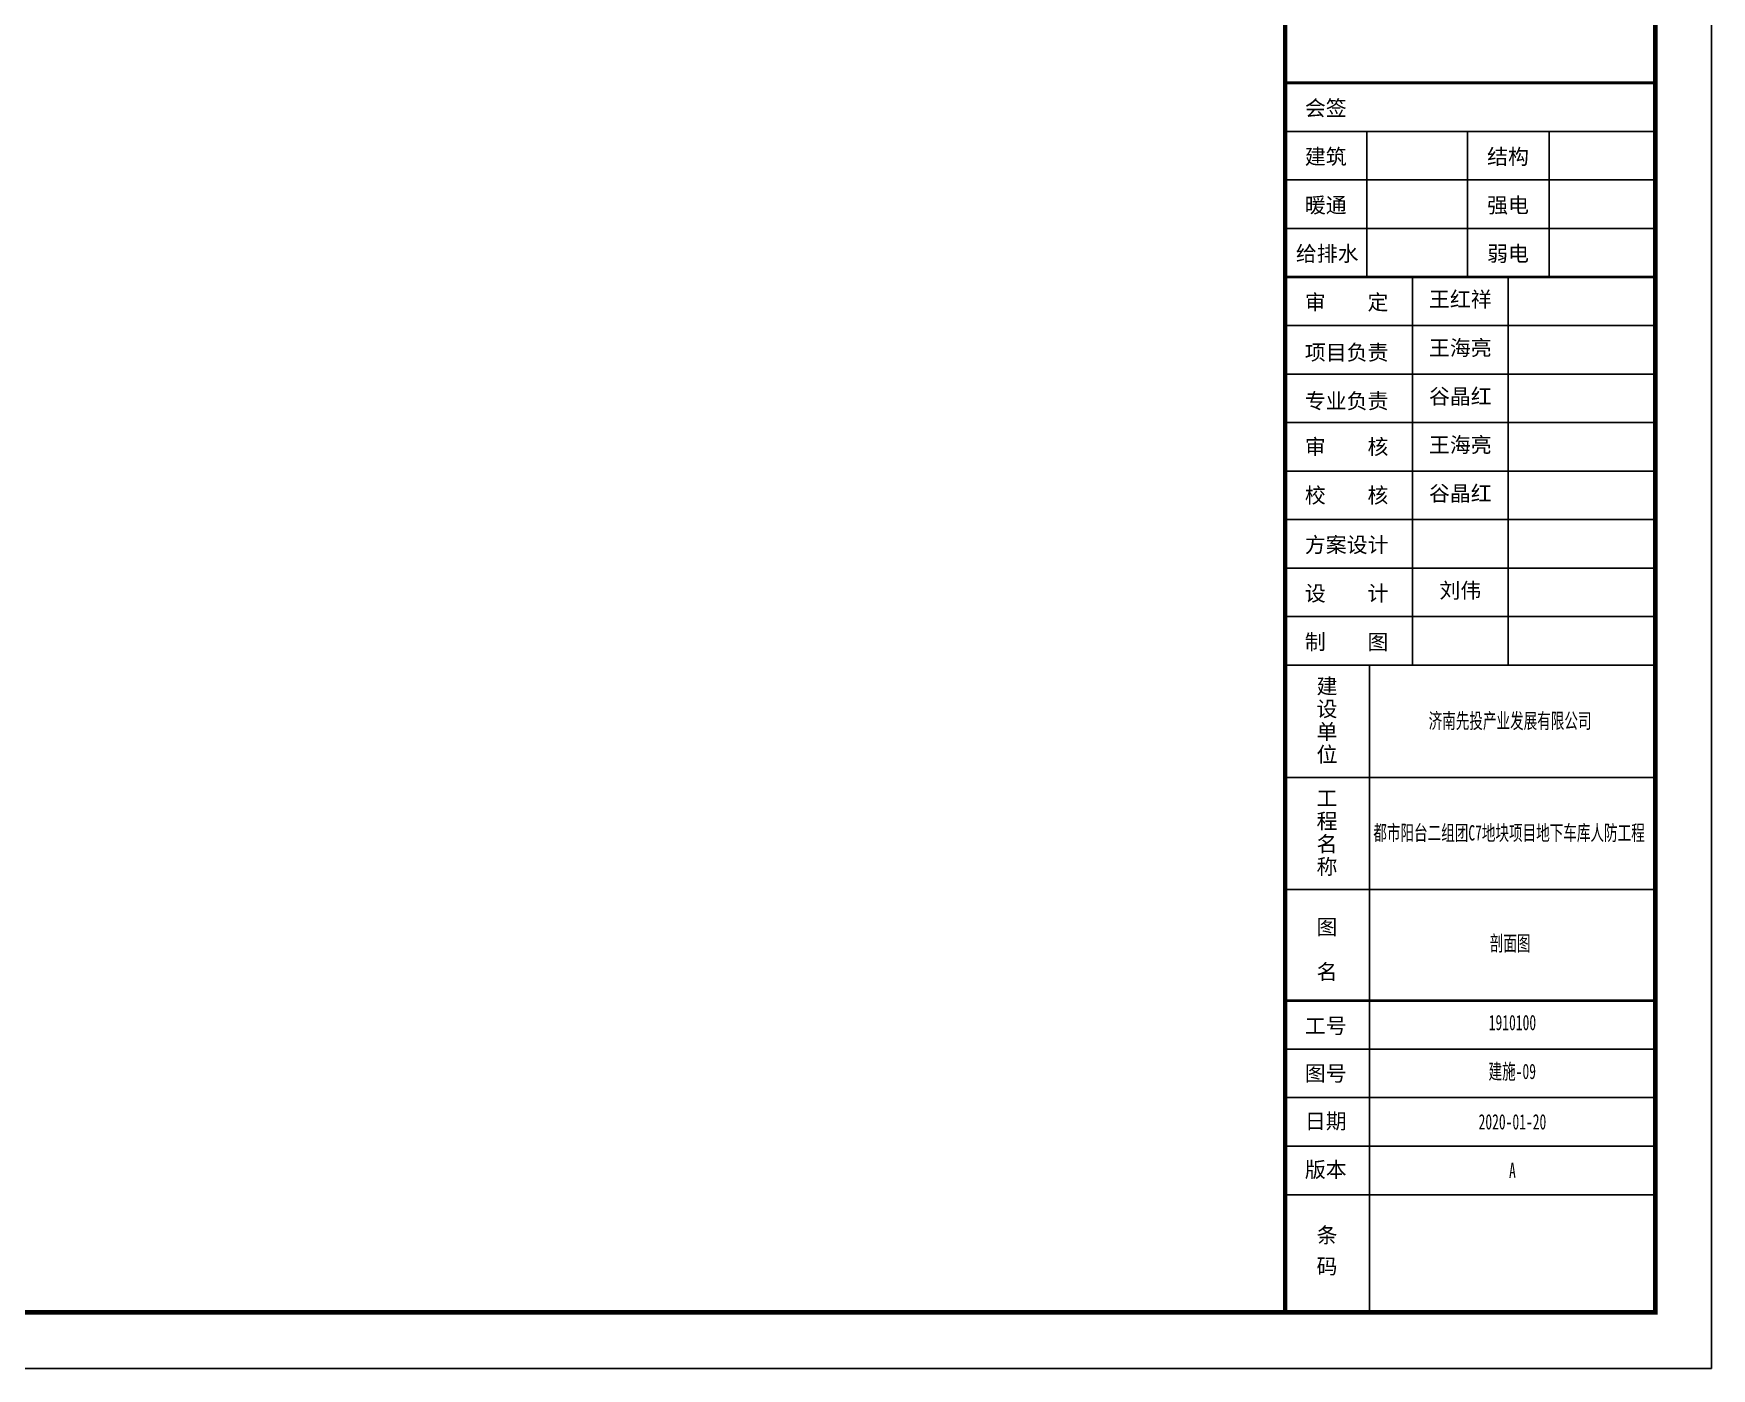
# Model space of a CAD drawing. Extents: x -473190 to 2138458, y -81875 to 2633646.
# Drawn here: x 1338415 to 1383292, y 98015 to 133708 of the extents above; entities that cross this region are included whole.
import ezdxf

# ---------------------------------------------------------------- set-up
doc = ezdxf.new("R2010")
doc.units = 0
doc.header["$LTSCALE"] = 1000
doc.layers.add('ECA_TK', color=7, linetype='Continuous')
doc.layers.add('tk', color=7, linetype='Continuous')
doc.styles.add('SUNTXT', font='', dxfattribs={"height": 2.5})
doc.styles.add('黑体', font='simhei.ttf', dxfattribs={"width": 0.65})
doc.styles.get('SUNTXT').set_extended_font_data('SimSun')

# ---------------------------------------------------------------- blocks, each defined once
blk = doc.blocks.new('10B_A1')
blk.add_line((765, 184), (765, 584))
blk.add_line((765, 184), (765, 584))
blk.add_line((765, 184), (765, 584))
at = {"layer": 'ECA_TK'}
for p, q in [((765, 220.51), (831, 220.51)), ((779.58, 194.56), (779.58, 220.51)), ((797.5, 220.51), (797.5, 194.56)), ((812.08, 194.56), (812.08, 220.51)), ((765, 211.86), (831, 211.86)), ((765, 203.21), (831, 203.21)), ((787.68, 125.36), (787.68, 194.56)), ((804.77, 194.56), (804.77, 125.36)), ((765, 185.91), (831, 185.91)), ((765, 177.26), (831, 177.26)), ((765, 168.61), (831, 168.61)), ((765, 159.96), (831, 159.96)), ((765, 151.31), (831, 151.31)), ((765, 142.66), (831, 142.66)), ((765, 134.01), (831, 134.01)), ((765, 125.36), (831, 125.36)), ((780.03, 10), (780.03, 125.36)), ((765, 105.36), (831, 105.36)), ((765, 85.36), (831, 85.36)), ((831, 56.92), (765, 56.92)), ((831, 48.27), (765, 48.27)), ((831, 39.62), (765, 39.62)), ((831, 30.97), (765, 30.97))]:
    blk.add_line(p, q, dxfattribs=at)
blk.add_lwpolyline([(0, 0), (841, 0), (841, 594), (0, 594)], close=True, dxfattribs=at)
at = {"layer": 'ECA_TK', "const_width": 0.8}
blk.add_lwpolyline([(831, 10), (831, 584), (18, 584), (18, 10)], close=True, dxfattribs=at)
at = {"layer": 'ECA_TK'}
for points, const_width in [([(765, 10), (765, 584)], 0.8), ([(765, 229.16), (831, 229.16)], 0.5), ([(765, 194.56), (831, 194.56)], 0.5), ([(831, 65.57), (765, 65.57)], 0.5)]:
    blk.add_lwpolyline(points, dxfattribs=dict(at, const_width=const_width))
at = {"layer": 'ECA_TK', "linetype": 'Continuous', "style": 'SUNTXT'}
for s, height, p in [('会签', 2.734, (768.5, 223.3)), ('建筑', 2.734, (768.5, 214.65)), ('结构', 2.734, (801, 214.65)), ('暖通', 2.734, (768.5, 206)), ('强电', 2.734, (801, 206)), ('给排水', 2.734, (766.9, 197.35)), ('弱电', 2.734, (801, 197.35)), ('审    定', 2.734, (768.5, 188.7)), ('项目负责', 2.734, (768.5, 179.74)), ('专业负责', 2.734, (768.5, 171.09)), ('审    核', 2.734, (768.5, 162.93)), ('校    核', 2.734, (768.5, 154.28)), ('方案设计', 2.734, (768.5, 145.45)), ('设    计', 2.734, (768.5, 136.8)), ('制    图', 2.734, (768.5, 128.15)), ('建', 2.73, (770.59, 120.26)), ('设', 2.73, (770.59, 116.2)), ('单', 2.73, (770.59, 112.14)), ('位', 2.73, (770.59, 108.08)), ('工', 2.73, (770.59, 100.26)), ('程', 2.73, (770.59, 96.2)), ('名', 2.73, (770.59, 92.14)), ('称', 2.73, (770.59, 88.08)), ('图', 2.73, (770.59, 77.33)), ('名', 2.73, (770.59, 69.33)), ('工号', 2.734, (768.5, 59.71)), ('图号', 2.734, (768.5, 51.23)), ('日期', 2.734, (768.5, 42.72)), ('版本', 2.734, (768.5, 34.07)), ('条', 2.73, (770.59, 22.4)), ('码', 2.73, (770.59, 16.85))]:
    blk.add_text(s, height=height, dxfattribs=at).set_placement(p)

msp = doc.modelspace()

# ---------------------------------------------------------------- block references
at = {"layer": 'tk', "color": 0, "xscale": 150, "yscale": 150, "zscale": 150}
msp.add_blockref('10B_A1', (1257142.2, 98015.4), dxfattribs=at)

# ---------------------------------------------------------------- texts
at = {"layer": 'tk', "color": 0, "char_height": 409.5, "attachment_point": 5}
for s, insert, width, style in [('王红祥', (1376575.9, 126580.8), 2563.5, 'SUNTXT'), ('王海亮', (1376575.9, 125283.3), 2563.5, 'SUNTXT'), ('谷晶红', (1376575.9, 123985.8), 2563.5, 'SUNTXT'), ('王海亮', (1376575.9, 122688.3), 2563.5, 'SUNTXT'), ('谷晶红', (1376575.9, 121390.8), 2563.5, 'SUNTXT'), ('刘伟', (1376575.9, 118795.8), 2563.5, 'SUNTXT'), ('{\\C256;济南先投产业发展有限公司}', (1377905.7, 115308.1), 7008, '黑体'), ('都市阳台二组团C7地块项目地下车库人防工程', (1377878.7, 112313.4), 6909, '黑体'), ('剖面图', (1377908.7, 109360.6), 7047, '黑体'), ('1910100', (1377969.4, 107261), 7645.5, '黑体'), ('建施-09', (1377964.9, 105935.4), 7258.5, '黑体'), ('2020-01-20', (1377969.4, 104607.1), 7645.5, '黑体'), ('A', (1377969.4, 103309.6), 7645.5, '黑体')]:
    msp.add_mtext(s, dxfattribs=dict(at, insert=insert, width=width, style=style))

doc.saveas('drawing.dxf')
